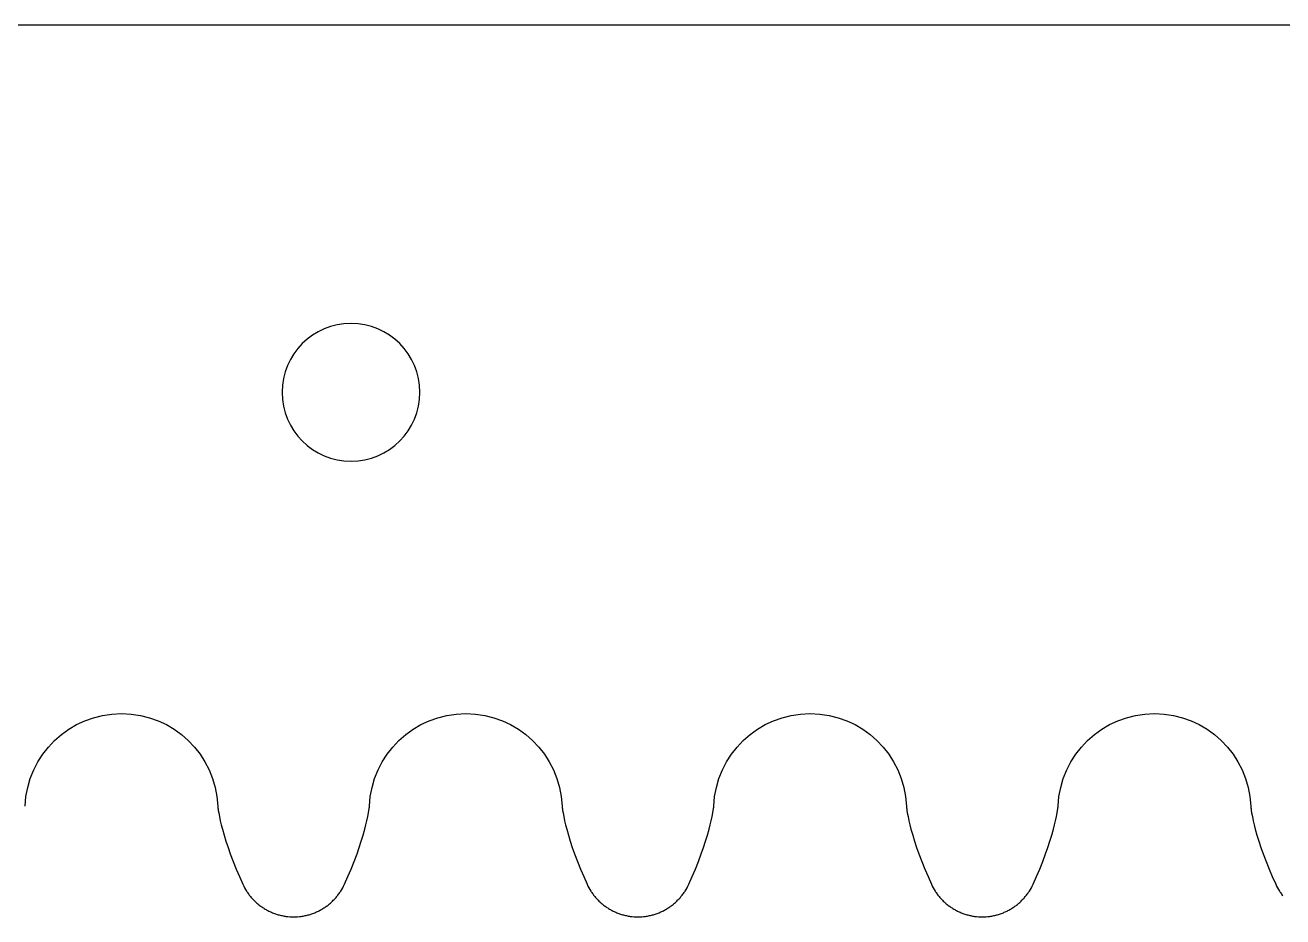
# Model space of a CAD drawing. Extents: x -1581 to -1270, y 120 to 168.
# Drawn here: x -1362.09 to -1334.7, y 149.02 to 168.45 of the extents above; entities that cross this region are included whole.
import ezdxf

# ---------------------------------------------------------------- set-up
doc = ezdxf.new("R2010")
doc.units = 0
doc.layers.add('V2_X8M8_BEARINGS', color=7, linetype='CONTINUOUS')

msp = doc.modelspace()

# ---------------------------------------------------------------- linework, layer by layer
at = {"layer": 'V2_X8M8_BEARINGS'}
for p, q in [((-1270.004, 168.445), (-1581.388, 168.445)), ((-1357.896, 151.427), (-1357.895, 151.412)), ((-1357.895, 151.412), (-1357.895, 151.403)), ((-1357.895, 151.403), (-1357.894, 151.398)), ((-1357.894, 151.398), (-1357.893, 151.39)), ((-1357.893, 151.39), (-1357.89, 151.366)), ((-1357.89, 151.366), (-1357.885, 151.331)), ((-1357.885, 151.331), (-1357.877, 151.285)), ((-1357.877, 151.285), (-1357.861, 151.199)), ((-1354.628, 151.199), (-1354.612, 151.285)), ((-1354.612, 151.285), (-1354.604, 151.331)), ((-1354.604, 151.331), (-1354.599, 151.366)), ((-1354.599, 151.366), (-1354.596, 151.39)), ((-1354.596, 151.39), (-1354.595, 151.398)), ((-1354.595, 151.398), (-1354.594, 151.403)), ((-1354.594, 151.412), (-1354.593, 151.427)), ((-1354.594, 151.403), (-1354.594, 151.412)), ((-1350.396, 151.427), (-1350.395, 151.412)), ((-1350.395, 151.412), (-1350.395, 151.403)), ((-1350.395, 151.403), (-1350.394, 151.398)), ((-1350.394, 151.398), (-1350.393, 151.39)), ((-1350.393, 151.39), (-1350.39, 151.366)), ((-1350.39, 151.366), (-1350.385, 151.331)), ((-1350.385, 151.331), (-1350.377, 151.285)), ((-1350.377, 151.285), (-1350.361, 151.199)), ((-1347.128, 151.199), (-1347.112, 151.285)), ((-1347.112, 151.285), (-1347.104, 151.331)), ((-1347.104, 151.331), (-1347.099, 151.366)), ((-1347.099, 151.366), (-1347.096, 151.39)), ((-1347.096, 151.39), (-1347.095, 151.398)), ((-1347.095, 151.398), (-1347.094, 151.403)), ((-1347.094, 151.412), (-1347.093, 151.427)), ((-1347.094, 151.403), (-1347.094, 151.412)), ((-1342.896, 151.427), (-1342.895, 151.412)), ((-1342.895, 151.412), (-1342.895, 151.403)), ((-1342.895, 151.403), (-1342.894, 151.398)), ((-1342.894, 151.398), (-1342.893, 151.39)), ((-1342.893, 151.39), (-1342.89, 151.366)), ((-1342.89, 151.366), (-1342.885, 151.331)), ((-1342.885, 151.331), (-1342.877, 151.285)), ((-1342.877, 151.285), (-1342.861, 151.199)), ((-1339.628, 151.199), (-1339.612, 151.285)), ((-1339.612, 151.285), (-1339.604, 151.331)), ((-1339.604, 151.331), (-1339.599, 151.366)), ((-1339.599, 151.366), (-1339.596, 151.39)), ((-1339.596, 151.39), (-1339.595, 151.398)), ((-1339.595, 151.398), (-1339.594, 151.403)), ((-1339.594, 151.412), (-1339.593, 151.427)), ((-1339.594, 151.403), (-1339.594, 151.412)), ((-1335.396, 151.427), (-1335.395, 151.412)), ((-1335.395, 151.412), (-1335.395, 151.403)), ((-1335.395, 151.403), (-1335.394, 151.398)), ((-1335.394, 151.398), (-1335.393, 151.39)), ((-1335.393, 151.39), (-1335.39, 151.366)), ((-1335.39, 151.366), (-1335.385, 151.331)), ((-1335.385, 151.331), (-1335.377, 151.285)), ((-1335.377, 151.285), (-1335.361, 151.199)), ((-1357.861, 151.199), (-1357.842, 151.11)), ((-1357.842, 151.11), (-1357.82, 151.02)), ((-1357.82, 151.02), (-1357.797, 150.928)), ((-1354.692, 150.928), (-1354.669, 151.02)), ((-1354.669, 151.02), (-1354.647, 151.11)), ((-1354.647, 151.11), (-1354.628, 151.199)), ((-1350.361, 151.199), (-1350.342, 151.11)), ((-1350.342, 151.11), (-1350.32, 151.02)), ((-1350.32, 151.02), (-1350.297, 150.928)), ((-1347.192, 150.928), (-1347.169, 151.02)), ((-1347.169, 151.02), (-1347.147, 151.11)), ((-1347.147, 151.11), (-1347.128, 151.199)), ((-1342.861, 151.199), (-1342.842, 151.11)), ((-1342.842, 151.11), (-1342.82, 151.02)), ((-1342.82, 151.02), (-1342.797, 150.928)), ((-1339.692, 150.928), (-1339.669, 151.02)), ((-1339.669, 151.02), (-1339.647, 151.11)), ((-1339.647, 151.11), (-1339.628, 151.199)), ((-1335.361, 151.199), (-1335.342, 151.11)), ((-1335.342, 151.11), (-1335.32, 151.02)), ((-1335.32, 151.02), (-1335.297, 150.928)), ((-1357.797, 150.928), (-1357.76, 150.797)), ((-1357.76, 150.797), (-1357.719, 150.663)), ((-1354.77, 150.663), (-1354.729, 150.797)), ((-1354.729, 150.797), (-1354.692, 150.928)), ((-1350.297, 150.928), (-1350.26, 150.797)), ((-1350.26, 150.797), (-1350.219, 150.663)), ((-1347.27, 150.663), (-1347.229, 150.797)), ((-1347.229, 150.797), (-1347.192, 150.928)), ((-1342.797, 150.928), (-1342.76, 150.797)), ((-1342.76, 150.797), (-1342.719, 150.663)), ((-1339.77, 150.663), (-1339.729, 150.797)), ((-1339.729, 150.797), (-1339.692, 150.928)), ((-1335.297, 150.928), (-1335.26, 150.797)), ((-1335.26, 150.797), (-1335.219, 150.663)), ((-1357.719, 150.663), (-1357.674, 150.527)), ((-1357.674, 150.527), (-1357.625, 150.389)), ((-1354.864, 150.389), (-1354.815, 150.527)), ((-1354.815, 150.527), (-1354.77, 150.663)), ((-1350.219, 150.663), (-1350.174, 150.527)), ((-1350.174, 150.527), (-1350.125, 150.389)), ((-1347.364, 150.389), (-1347.315, 150.527)), ((-1347.315, 150.527), (-1347.27, 150.663)), ((-1342.719, 150.663), (-1342.674, 150.527)), ((-1342.674, 150.527), (-1342.625, 150.389)), ((-1339.864, 150.389), (-1339.815, 150.527)), ((-1339.815, 150.527), (-1339.77, 150.663)), ((-1335.219, 150.663), (-1335.174, 150.527)), ((-1335.174, 150.527), (-1335.125, 150.389)), ((-1357.625, 150.389), (-1357.563, 150.223)), ((-1357.563, 150.223), (-1357.496, 150.058)), ((-1354.993, 150.058), (-1354.926, 150.223)), ((-1354.926, 150.223), (-1354.864, 150.389)), ((-1350.125, 150.389), (-1350.063, 150.223)), ((-1350.063, 150.223), (-1349.996, 150.058)), ((-1347.493, 150.058), (-1347.426, 150.223)), ((-1347.426, 150.223), (-1347.364, 150.389)), ((-1342.625, 150.389), (-1342.563, 150.223)), ((-1342.563, 150.223), (-1342.496, 150.058)), ((-1339.993, 150.058), (-1339.926, 150.223)), ((-1339.926, 150.223), (-1339.864, 150.389)), ((-1335.125, 150.389), (-1335.063, 150.223)), ((-1335.063, 150.223), (-1334.996, 150.058)), ((-1357.496, 150.058), (-1357.426, 149.892)), ((-1357.426, 149.892), (-1357.351, 149.725)), ((-1355.138, 149.725), (-1355.063, 149.892)), ((-1355.063, 149.892), (-1354.993, 150.058)), ((-1349.996, 150.058), (-1349.926, 149.892)), ((-1349.926, 149.892), (-1349.851, 149.725)), ((-1347.638, 149.725), (-1347.563, 149.892)), ((-1347.563, 149.892), (-1347.493, 150.058)), ((-1342.496, 150.058), (-1342.426, 149.892)), ((-1342.426, 149.892), (-1342.351, 149.725)), ((-1340.138, 149.725), (-1340.063, 149.892)), ((-1340.063, 149.892), (-1339.993, 150.058)), ((-1334.996, 150.058), (-1334.926, 149.892)), ((-1334.926, 149.892), (-1334.851, 149.725)), ((-1357.351, 149.725), (-1357.333, 149.688)), ((-1357.333, 149.688), (-1357.314, 149.651)), ((-1357.314, 149.651), (-1357.293, 149.615)), ((-1357.293, 149.615), (-1357.271, 149.579)), ((-1355.218, 149.579), (-1355.196, 149.615)), ((-1355.196, 149.615), (-1355.175, 149.651)), ((-1355.175, 149.651), (-1355.156, 149.688)), ((-1355.156, 149.688), (-1355.138, 149.725)), ((-1349.851, 149.725), (-1349.833, 149.688)), ((-1349.833, 149.688), (-1349.814, 149.651)), ((-1349.814, 149.651), (-1349.793, 149.615)), ((-1349.793, 149.615), (-1349.771, 149.579)), ((-1347.718, 149.579), (-1347.696, 149.615)), ((-1347.696, 149.615), (-1347.675, 149.651)), ((-1347.675, 149.651), (-1347.656, 149.688)), ((-1347.656, 149.688), (-1347.638, 149.725)), ((-1342.351, 149.725), (-1342.333, 149.688)), ((-1342.333, 149.688), (-1342.314, 149.651)), ((-1342.314, 149.651), (-1342.293, 149.615)), ((-1342.293, 149.615), (-1342.271, 149.579)), ((-1340.218, 149.579), (-1340.196, 149.615)), ((-1340.196, 149.615), (-1340.175, 149.651)), ((-1340.175, 149.651), (-1340.156, 149.688)), ((-1340.156, 149.688), (-1340.138, 149.725)), ((-1334.851, 149.725), (-1334.833, 149.688)), ((-1334.833, 149.688), (-1334.814, 149.651)), ((-1334.814, 149.651), (-1334.793, 149.615)), ((-1334.793, 149.615), (-1334.771, 149.579)), ((-1357.271, 149.579), (-1357.26, 149.561)), ((-1357.26, 149.561), (-1357.248, 149.543)), ((-1357.248, 149.543), (-1357.235, 149.525)), ((-1357.235, 149.525), (-1357.223, 149.508)), ((-1357.223, 149.508), (-1357.21, 149.491)), ((-1357.21, 149.491), (-1357.196, 149.474)), ((-1357.196, 149.474), (-1357.182, 149.457)), ((-1357.182, 149.457), (-1357.168, 149.44)), ((-1357.168, 149.44), (-1357.154, 149.424)), ((-1357.154, 149.424), (-1357.139, 149.408)), ((-1357.139, 149.408), (-1357.124, 149.392)), ((-1357.124, 149.392), (-1357.109, 149.376)), ((-1357.109, 149.376), (-1357.093, 149.36)), ((-1357.093, 149.36), (-1357.077, 149.345)), ((-1357.077, 149.345), (-1357.061, 149.33)), ((-1357.061, 149.33), (-1357.044, 149.315)), ((-1357.044, 149.315), (-1357.027, 149.301)), ((-1355.462, 149.301), (-1355.445, 149.315)), ((-1355.445, 149.315), (-1355.428, 149.33)), ((-1355.428, 149.33), (-1355.412, 149.345)), ((-1355.412, 149.345), (-1355.396, 149.36)), ((-1355.396, 149.36), (-1355.38, 149.376)), ((-1355.38, 149.376), (-1355.365, 149.392)), ((-1355.365, 149.392), (-1355.35, 149.408)), ((-1355.35, 149.408), (-1355.335, 149.424)), ((-1355.335, 149.424), (-1355.321, 149.44)), ((-1355.321, 149.44), (-1355.307, 149.457)), ((-1355.307, 149.457), (-1355.293, 149.474)), ((-1355.293, 149.474), (-1355.279, 149.491)), ((-1355.279, 149.491), (-1355.266, 149.508)), ((-1355.266, 149.508), (-1355.254, 149.525)), ((-1355.254, 149.525), (-1355.241, 149.543)), ((-1355.241, 149.543), (-1355.229, 149.561)), ((-1355.229, 149.561), (-1355.218, 149.579)), ((-1349.771, 149.579), (-1349.76, 149.561)), ((-1349.76, 149.561), (-1349.748, 149.543)), ((-1349.748, 149.543), (-1349.735, 149.525)), ((-1349.735, 149.525), (-1349.723, 149.508)), ((-1349.723, 149.508), (-1349.71, 149.491)), ((-1349.71, 149.491), (-1349.696, 149.474)), ((-1349.696, 149.474), (-1349.682, 149.457)), ((-1349.682, 149.457), (-1349.668, 149.44)), ((-1349.668, 149.44), (-1349.654, 149.424)), ((-1349.654, 149.424), (-1349.639, 149.408)), ((-1349.639, 149.408), (-1349.624, 149.392)), ((-1349.624, 149.392), (-1349.609, 149.376)), ((-1349.609, 149.376), (-1349.593, 149.36)), ((-1349.593, 149.36), (-1349.577, 149.345)), ((-1349.577, 149.345), (-1349.561, 149.33)), ((-1349.561, 149.33), (-1349.544, 149.315)), ((-1349.544, 149.315), (-1349.527, 149.301)), ((-1347.962, 149.301), (-1347.945, 149.315)), ((-1347.945, 149.315), (-1347.928, 149.33)), ((-1347.928, 149.33), (-1347.912, 149.345)), ((-1347.912, 149.345), (-1347.896, 149.36)), ((-1347.896, 149.36), (-1347.88, 149.376)), ((-1347.88, 149.376), (-1347.865, 149.392)), ((-1347.865, 149.392), (-1347.85, 149.408)), ((-1347.85, 149.408), (-1347.835, 149.424)), ((-1347.835, 149.424), (-1347.821, 149.44)), ((-1347.821, 149.44), (-1347.807, 149.457)), ((-1347.807, 149.457), (-1347.793, 149.474)), ((-1347.793, 149.474), (-1347.779, 149.491)), ((-1347.779, 149.491), (-1347.766, 149.508)), ((-1347.766, 149.508), (-1347.754, 149.525)), ((-1347.754, 149.525), (-1347.741, 149.543)), ((-1347.741, 149.543), (-1347.729, 149.561)), ((-1347.729, 149.561), (-1347.718, 149.579)), ((-1342.271, 149.579), (-1342.26, 149.561)), ((-1342.26, 149.561), (-1342.248, 149.543)), ((-1342.248, 149.543), (-1342.235, 149.525)), ((-1342.235, 149.525), (-1342.223, 149.508)), ((-1342.223, 149.508), (-1342.21, 149.491)), ((-1342.21, 149.491), (-1342.196, 149.474)), ((-1342.196, 149.474), (-1342.182, 149.457)), ((-1342.182, 149.457), (-1342.168, 149.44)), ((-1342.168, 149.44), (-1342.154, 149.424)), ((-1342.154, 149.424), (-1342.139, 149.408)), ((-1342.139, 149.408), (-1342.124, 149.392)), ((-1342.124, 149.392), (-1342.109, 149.376)), ((-1342.109, 149.376), (-1342.093, 149.36)), ((-1342.093, 149.36), (-1342.077, 149.345)), ((-1342.077, 149.345), (-1342.061, 149.33)), ((-1342.061, 149.33), (-1342.044, 149.315)), ((-1342.044, 149.315), (-1342.027, 149.301)), ((-1340.462, 149.301), (-1340.445, 149.315)), ((-1340.445, 149.315), (-1340.428, 149.33)), ((-1340.428, 149.33), (-1340.412, 149.345)), ((-1340.412, 149.345), (-1340.396, 149.36)), ((-1340.396, 149.36), (-1340.38, 149.376)), ((-1340.38, 149.376), (-1340.365, 149.392)), ((-1340.365, 149.392), (-1340.35, 149.408)), ((-1340.35, 149.408), (-1340.335, 149.424)), ((-1340.335, 149.424), (-1340.321, 149.44)), ((-1340.321, 149.44), (-1340.307, 149.457)), ((-1340.307, 149.457), (-1340.293, 149.474)), ((-1340.293, 149.474), (-1340.279, 149.491)), ((-1340.279, 149.491), (-1340.266, 149.508)), ((-1340.266, 149.508), (-1340.254, 149.525)), ((-1340.254, 149.525), (-1340.241, 149.543)), ((-1340.241, 149.543), (-1340.229, 149.561)), ((-1340.229, 149.561), (-1340.218, 149.579)), ((-1334.771, 149.579), (-1334.76, 149.561)), ((-1334.76, 149.561), (-1334.748, 149.543)), ((-1334.748, 149.543), (-1334.735, 149.525)), ((-1334.735, 149.525), (-1334.723, 149.508)), ((-1334.723, 149.508), (-1334.71, 149.491)), ((-1334.71, 149.491), (-1334.696, 149.474)), ((-1357.027, 149.301), (-1357.01, 149.287)), ((-1357.01, 149.287), (-1356.993, 149.273)), ((-1356.993, 149.273), (-1356.975, 149.259)), ((-1356.975, 149.259), (-1356.957, 149.246)), ((-1356.957, 149.246), (-1356.939, 149.233)), ((-1356.939, 149.233), (-1356.921, 149.221)), ((-1356.921, 149.221), (-1356.902, 149.209)), ((-1356.902, 149.209), (-1356.883, 149.197)), ((-1356.883, 149.197), (-1356.864, 149.185)), ((-1356.864, 149.185), (-1356.845, 149.174)), ((-1356.845, 149.174), (-1356.825, 149.163)), ((-1356.825, 149.163), (-1356.805, 149.153)), ((-1356.805, 149.153), (-1356.786, 149.143)), ((-1356.786, 149.143), (-1356.766, 149.133)), ((-1356.766, 149.133), (-1356.745, 149.124)), ((-1356.745, 149.124), (-1356.725, 149.115)), ((-1356.725, 149.115), (-1356.705, 149.106)), ((-1356.705, 149.106), (-1356.684, 149.098)), ((-1356.684, 149.098), (-1356.664, 149.09)), ((-1356.664, 149.09), (-1356.643, 149.083)), ((-1356.643, 149.083), (-1356.622, 149.076)), ((-1356.622, 149.076), (-1356.601, 149.069)), ((-1356.601, 149.069), (-1356.58, 149.063)), ((-1356.58, 149.063), (-1356.559, 149.057)), ((-1356.559, 149.057), (-1356.538, 149.052)), ((-1356.538, 149.052), (-1356.517, 149.047)), ((-1356.517, 149.047), (-1356.496, 149.042)), ((-1356.496, 149.042), (-1356.475, 149.038)), ((-1356.475, 149.038), (-1356.454, 149.034)), ((-1356.035, 149.034), (-1356.014, 149.038)), ((-1356.014, 149.038), (-1355.993, 149.042)), ((-1355.993, 149.042), (-1355.972, 149.047)), ((-1355.972, 149.047), (-1355.951, 149.052)), ((-1355.951, 149.052), (-1355.93, 149.057)), ((-1355.93, 149.057), (-1355.909, 149.063)), ((-1355.909, 149.063), (-1355.888, 149.069)), ((-1355.888, 149.069), (-1355.867, 149.076)), ((-1355.867, 149.076), (-1355.846, 149.083)), ((-1355.846, 149.083), (-1355.825, 149.09)), ((-1355.825, 149.09), (-1355.805, 149.098)), ((-1355.805, 149.098), (-1355.784, 149.106)), ((-1355.784, 149.106), (-1355.764, 149.115)), ((-1355.764, 149.115), (-1355.744, 149.124)), ((-1355.744, 149.124), (-1355.723, 149.133)), ((-1355.723, 149.133), (-1355.703, 149.143)), ((-1355.703, 149.143), (-1355.684, 149.153)), ((-1355.684, 149.153), (-1355.664, 149.163)), ((-1355.664, 149.163), (-1355.644, 149.174)), ((-1355.644, 149.174), (-1355.625, 149.185)), ((-1355.625, 149.185), (-1355.606, 149.197)), ((-1355.606, 149.197), (-1355.587, 149.209)), ((-1355.587, 149.209), (-1355.568, 149.221)), ((-1355.568, 149.221), (-1355.55, 149.233)), ((-1355.55, 149.233), (-1355.532, 149.246)), ((-1355.532, 149.246), (-1355.514, 149.259)), ((-1355.514, 149.259), (-1355.496, 149.273)), ((-1355.496, 149.273), (-1355.479, 149.287)), ((-1355.479, 149.287), (-1355.462, 149.301)), ((-1349.527, 149.301), (-1349.51, 149.287)), ((-1349.51, 149.287), (-1349.493, 149.273)), ((-1349.493, 149.273), (-1349.475, 149.259)), ((-1349.475, 149.259), (-1349.457, 149.246)), ((-1349.457, 149.246), (-1349.439, 149.233)), ((-1349.439, 149.233), (-1349.421, 149.221)), ((-1349.421, 149.221), (-1349.402, 149.209)), ((-1349.402, 149.209), (-1349.383, 149.197)), ((-1349.383, 149.197), (-1349.364, 149.185)), ((-1349.364, 149.185), (-1349.345, 149.174)), ((-1349.345, 149.174), (-1349.325, 149.163)), ((-1349.325, 149.163), (-1349.305, 149.153)), ((-1349.305, 149.153), (-1349.286, 149.143)), ((-1349.286, 149.143), (-1349.266, 149.133)), ((-1349.266, 149.133), (-1349.245, 149.124)), ((-1349.245, 149.124), (-1349.225, 149.115)), ((-1349.225, 149.115), (-1349.205, 149.106)), ((-1349.205, 149.106), (-1349.184, 149.098)), ((-1349.184, 149.098), (-1349.164, 149.09)), ((-1349.164, 149.09), (-1349.143, 149.083)), ((-1349.143, 149.083), (-1349.122, 149.076)), ((-1349.122, 149.076), (-1349.101, 149.069)), ((-1349.101, 149.069), (-1349.08, 149.063)), ((-1349.08, 149.063), (-1349.059, 149.057)), ((-1349.059, 149.057), (-1349.038, 149.052)), ((-1349.038, 149.052), (-1349.017, 149.047)), ((-1349.017, 149.047), (-1348.996, 149.042)), ((-1348.996, 149.042), (-1348.975, 149.038)), ((-1348.975, 149.038), (-1348.954, 149.034)), ((-1348.535, 149.034), (-1348.514, 149.038)), ((-1348.514, 149.038), (-1348.493, 149.042)), ((-1348.493, 149.042), (-1348.472, 149.047)), ((-1348.472, 149.047), (-1348.451, 149.052)), ((-1348.451, 149.052), (-1348.43, 149.057)), ((-1348.43, 149.057), (-1348.409, 149.063)), ((-1348.409, 149.063), (-1348.388, 149.069)), ((-1348.388, 149.069), (-1348.367, 149.076)), ((-1348.367, 149.076), (-1348.346, 149.083)), ((-1348.346, 149.083), (-1348.325, 149.09)), ((-1348.325, 149.09), (-1348.305, 149.098)), ((-1348.305, 149.098), (-1348.284, 149.106)), ((-1348.284, 149.106), (-1348.264, 149.115)), ((-1348.264, 149.115), (-1348.244, 149.124)), ((-1348.244, 149.124), (-1348.223, 149.133)), ((-1348.223, 149.133), (-1348.203, 149.143)), ((-1348.203, 149.143), (-1348.184, 149.153)), ((-1348.184, 149.153), (-1348.164, 149.163)), ((-1348.164, 149.163), (-1348.144, 149.174)), ((-1348.144, 149.174), (-1348.125, 149.185)), ((-1348.125, 149.185), (-1348.106, 149.197)), ((-1348.106, 149.197), (-1348.087, 149.209)), ((-1348.087, 149.209), (-1348.068, 149.221)), ((-1348.068, 149.221), (-1348.05, 149.233)), ((-1348.05, 149.233), (-1348.032, 149.246)), ((-1348.032, 149.246), (-1348.014, 149.259)), ((-1348.014, 149.259), (-1347.996, 149.273)), ((-1347.996, 149.273), (-1347.979, 149.287)), ((-1347.979, 149.287), (-1347.962, 149.301)), ((-1342.027, 149.301), (-1342.01, 149.287)), ((-1342.01, 149.287), (-1341.993, 149.273)), ((-1341.993, 149.273), (-1341.975, 149.259)), ((-1341.975, 149.259), (-1341.957, 149.246)), ((-1341.957, 149.246), (-1341.939, 149.233)), ((-1341.939, 149.233), (-1341.921, 149.221)), ((-1341.921, 149.221), (-1341.902, 149.209)), ((-1341.902, 149.209), (-1341.883, 149.197)), ((-1341.883, 149.197), (-1341.864, 149.185)), ((-1341.864, 149.185), (-1341.845, 149.174)), ((-1341.845, 149.174), (-1341.825, 149.163)), ((-1341.825, 149.163), (-1341.805, 149.153)), ((-1341.805, 149.153), (-1341.786, 149.143)), ((-1341.786, 149.143), (-1341.766, 149.133)), ((-1341.766, 149.133), (-1341.745, 149.124)), ((-1341.745, 149.124), (-1341.725, 149.115)), ((-1341.725, 149.115), (-1341.705, 149.106)), ((-1341.705, 149.106), (-1341.684, 149.098)), ((-1341.684, 149.098), (-1341.664, 149.09)), ((-1341.664, 149.09), (-1341.643, 149.083)), ((-1341.643, 149.083), (-1341.622, 149.076)), ((-1341.622, 149.076), (-1341.601, 149.069)), ((-1341.601, 149.069), (-1341.58, 149.063)), ((-1341.58, 149.063), (-1341.559, 149.057)), ((-1341.559, 149.057), (-1341.538, 149.052)), ((-1341.538, 149.052), (-1341.517, 149.047)), ((-1341.517, 149.047), (-1341.496, 149.042)), ((-1341.496, 149.042), (-1341.475, 149.038)), ((-1341.475, 149.038), (-1341.454, 149.034)), ((-1341.035, 149.034), (-1341.014, 149.038)), ((-1341.014, 149.038), (-1340.993, 149.042)), ((-1340.993, 149.042), (-1340.972, 149.047)), ((-1340.972, 149.047), (-1340.951, 149.052)), ((-1340.951, 149.052), (-1340.93, 149.057)), ((-1340.93, 149.057), (-1340.909, 149.063)), ((-1340.909, 149.063), (-1340.888, 149.069)), ((-1340.888, 149.069), (-1340.867, 149.076)), ((-1340.867, 149.076), (-1340.846, 149.083)), ((-1340.846, 149.083), (-1340.825, 149.09)), ((-1340.825, 149.09), (-1340.805, 149.098)), ((-1340.805, 149.098), (-1340.784, 149.106)), ((-1340.784, 149.106), (-1340.764, 149.115)), ((-1340.764, 149.115), (-1340.744, 149.124)), ((-1340.744, 149.124), (-1340.723, 149.133)), ((-1340.723, 149.133), (-1340.703, 149.143)), ((-1340.703, 149.143), (-1340.684, 149.153)), ((-1340.684, 149.153), (-1340.664, 149.163)), ((-1340.664, 149.163), (-1340.644, 149.174)), ((-1340.644, 149.174), (-1340.625, 149.185)), ((-1340.625, 149.185), (-1340.606, 149.197)), ((-1340.606, 149.197), (-1340.587, 149.209)), ((-1340.587, 149.209), (-1340.568, 149.221)), ((-1340.568, 149.221), (-1340.55, 149.233)), ((-1340.55, 149.233), (-1340.532, 149.246)), ((-1340.532, 149.246), (-1340.514, 149.259)), ((-1340.514, 149.259), (-1340.496, 149.273)), ((-1340.496, 149.273), (-1340.479, 149.287)), ((-1340.479, 149.287), (-1340.462, 149.301)), ((-1356.454, 149.034), (-1356.432, 149.031)), ((-1356.432, 149.031), (-1356.411, 149.027)), ((-1356.411, 149.027), (-1356.369, 149.022)), ((-1356.369, 149.022), (-1356.327, 149.019)), ((-1356.327, 149.019), (-1356.286, 149.017)), ((-1356.286, 149.017), (-1356.245, 149.016)), ((-1356.245, 149.016), (-1356.203, 149.017)), ((-1356.203, 149.017), (-1356.162, 149.019)), ((-1356.162, 149.019), (-1356.12, 149.022)), ((-1356.12, 149.022), (-1356.078, 149.027)), ((-1356.078, 149.027), (-1356.057, 149.031)), ((-1356.057, 149.031), (-1356.035, 149.034)), ((-1348.954, 149.034), (-1348.932, 149.031)), ((-1348.932, 149.031), (-1348.911, 149.027)), ((-1348.911, 149.027), (-1348.869, 149.022)), ((-1348.869, 149.022), (-1348.827, 149.019)), ((-1348.827, 149.019), (-1348.786, 149.017)), ((-1348.786, 149.017), (-1348.744, 149.016)), ((-1348.744, 149.016), (-1348.703, 149.017)), ((-1348.703, 149.017), (-1348.662, 149.019)), ((-1348.662, 149.019), (-1348.62, 149.022)), ((-1348.62, 149.022), (-1348.578, 149.027)), ((-1348.578, 149.027), (-1348.557, 149.031)), ((-1348.557, 149.031), (-1348.535, 149.034)), ((-1341.454, 149.034), (-1341.432, 149.031)), ((-1341.432, 149.031), (-1341.411, 149.027)), ((-1341.411, 149.027), (-1341.369, 149.022)), ((-1341.369, 149.022), (-1341.327, 149.019)), ((-1341.327, 149.019), (-1341.286, 149.017)), ((-1341.286, 149.017), (-1341.244, 149.016)), ((-1341.244, 149.016), (-1341.203, 149.017)), ((-1341.203, 149.017), (-1341.162, 149.019)), ((-1341.162, 149.019), (-1341.12, 149.022)), ((-1341.12, 149.022), (-1341.078, 149.027)), ((-1341.078, 149.027), (-1341.057, 149.031)), ((-1341.057, 149.031), (-1341.035, 149.034))]:
    msp.add_line(p, q, dxfattribs=at)
at = {"layer": 'V2_X8M8_BEARINGS', "extrusion": (0, 0, -1)}
msp.add_circle((1354.995, 160.445), 1.5, dxfattribs=at)
for centre in [(1359.995, 151.345), (1352.495, 151.345), (1344.994, 151.345), (1337.494, 151.345)]:
    msp.add_arc(centre, 2.1, 2.2217, 177.7783, dxfattribs=at)

doc.saveas('drawing.dxf')
